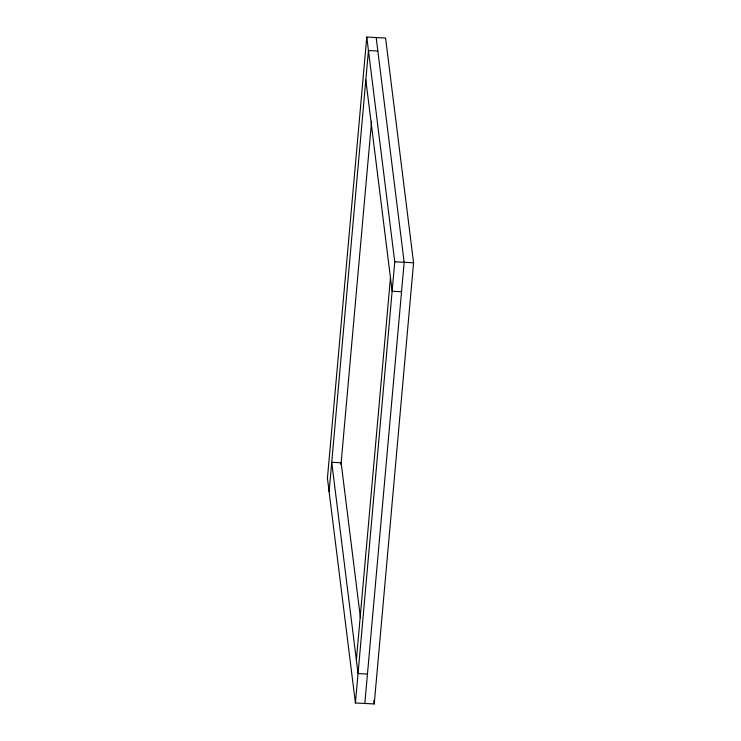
<?xml version="1.0" encoding="UTF-8"?>
<svg xmlns="http://www.w3.org/2000/svg" width="741" height="741" viewBox="0 0 741 741"><rect width="100%" height="100%" fill="white"/><g stroke="black" fill="none" stroke-linecap="round" stroke-linejoin="round"><path stroke-width="1.11" d="M366.767 37.05L327.429 478.204L355.421 702.968L374.233 703.95L413.571 262.796L385.579 38.032L366.767 37.05L394.758 261.805L355.421 702.968M329.106 491.691L368.444 50.536L377.854 51.027M340.98 464.542L371.584 121.292M356.365 660.064L390.461 277.736M364.831 703.459L404.169 262.305L376.169 37.541M394.758 261.805L413.571 262.796M401.548 291.713L392.137 291.222L365.822 79.945M367.453 674.051L358.042 673.55L331.727 462.282L341.138 462.773L360.441 617.781M373.807 700.514L374.233 703.95"/></g></svg>
